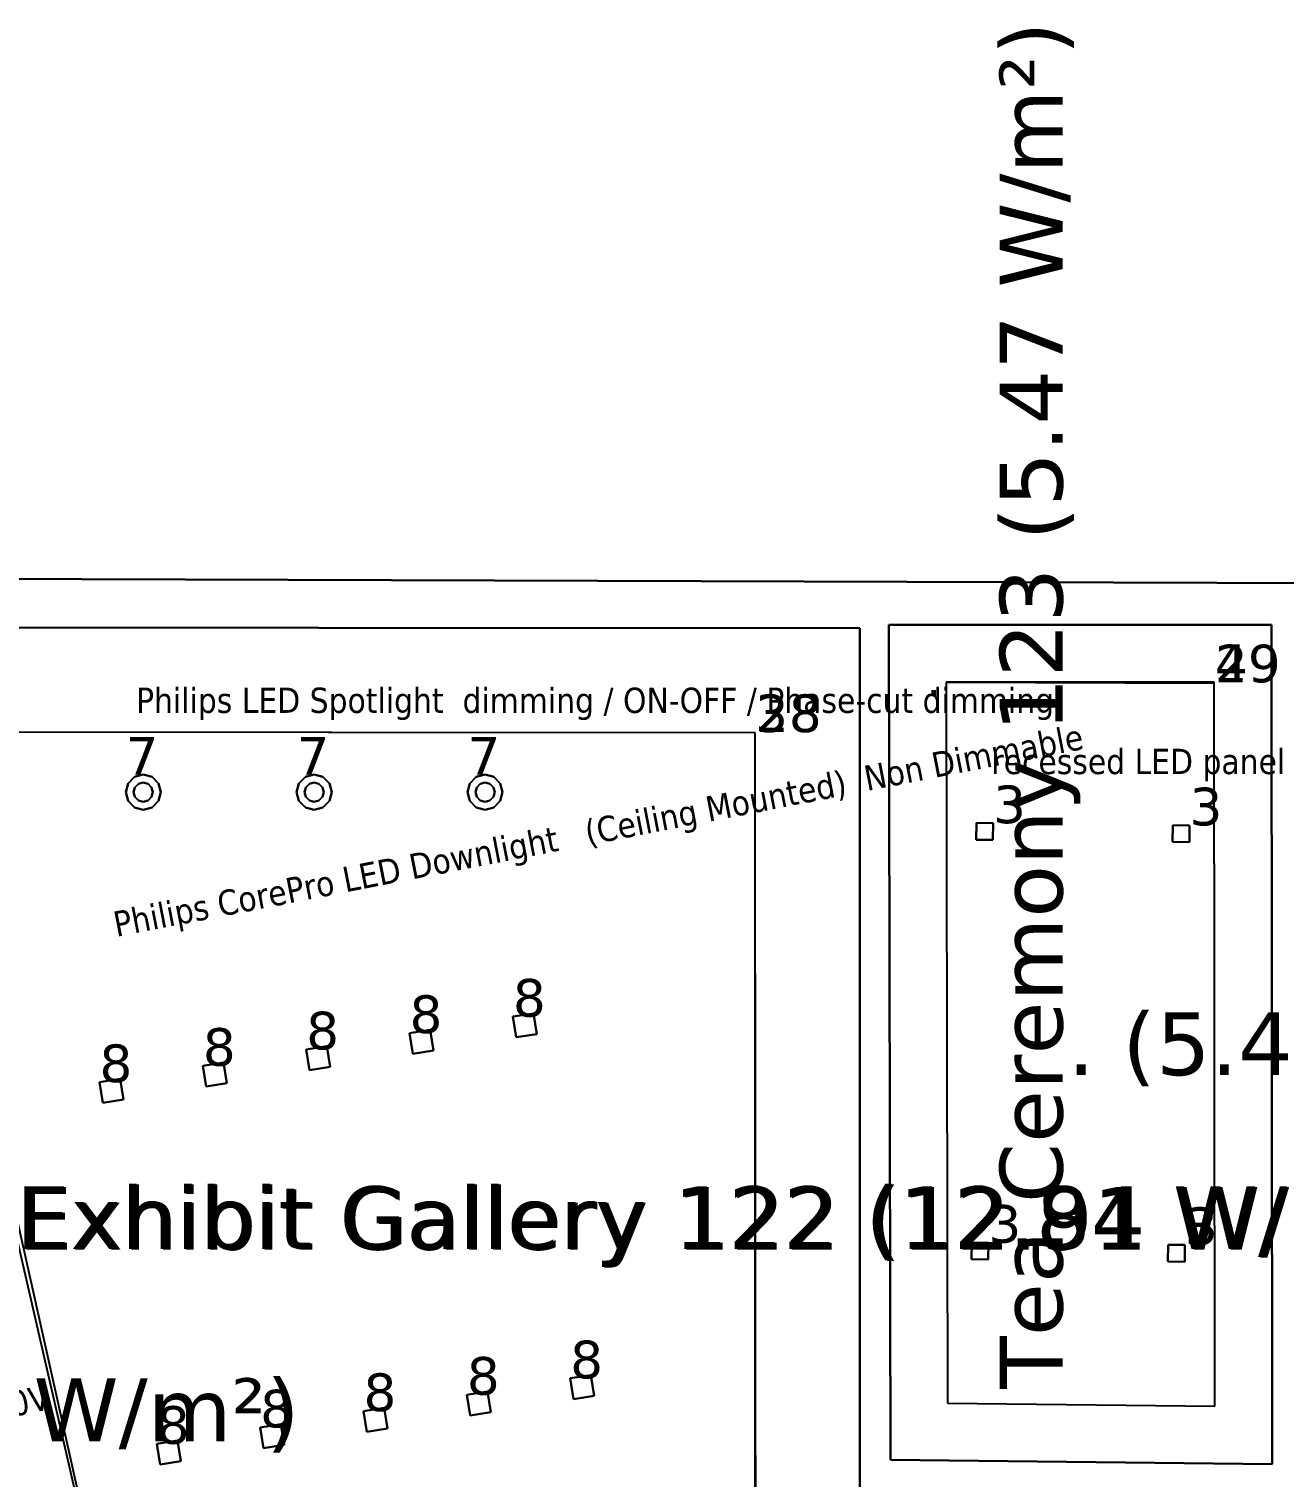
# Model space of a CAD drawing. Header units: inches. Extents: x 0 to 80, y -15 to 299.
# Drawn here: x 6.51 to 12.51, y -3.12 to 3.8 of the extents above; entities that cross this region are included whole.
import ezdxf

# ---------------------------------------------------------------- set-up
doc = ezdxf.new("R2010")
doc.units = ezdxf.units.IN
doc.header["$MEASUREMENT"] = 0
for name, color, linetype, true_color in [('DLX_BLD0_CALC', 3, 'Continuous', 0x00ff00), ('DLX_BLD0_CONT', 7, 'Continuous', 0x969696), ('DLX_BLD0_DESC', 7, 'Continuous', 0x969696), ('DLX_BLD0_LUM', 7, 'Continuous', 0xffd400), ('DLX_BLD0_LUMKEY_IDX', 7, 'Continuous', 0x969696), ('DLX_BLD0_RESKEY_IDX', 7, 'Continuous', 0x707070), ('DLX_BLD0_ROOF', 7, 'Continuous', 0x7f7f7f), ('DLX_BLD0_TXT', 7, 'Continuous', 0xaa00ff)]:
    doc.layers.add(name, color=color, linetype=linetype, true_color=true_color)
doc.styles.add('TableTextStyle', font='')
doc.styles.add('Tahoma AC-9A-79-64-AA-B0-6E-42-C4-5C-8C-13-97-E7-E2-2C', font='')
doc.styles.get('TableTextStyle').set_extended_font_data('VERDANA.TTF')
doc.styles.get('Tahoma AC-9A-79-64-AA-B0-6E-42-C4-5C-8C-13-97-E7-E2-2C').set_extended_font_data('Tahoma')

msp = doc.modelspace()

# ---------------------------------------------------------------- linework, layer by layer
at = {"layer": 'DLX_BLD0_CALC'}
for points in [[(12.1741, 0.6772, 0), (10.8931, 0.6772, 0)], [(10.8931, 0.6772, 0), (10.9001, -2.7691, 0)], [(12.1741, 0.6703, 0), (10.8931, 0.676, 0)], [(10.8931, 0.676, 0), (10.9001, -2.7691, 0)], [(12.1776, -2.7833, 0), (12.1741, 0.6772, 0)], [(12.1776, -2.7833, 0), (12.1741, 0.6703, 0)], [(5.895, 0.4383, 0), (7.1017, -4.8054, 0)], [(9.981, 0.4351, 0), (5.895, 0.4383, 0)], [(5.9317, 0.4383, 0), (7.1046, -4.8046, 0)], [(9.9806, 0.4351, 0), (5.9317, 0.4383, 0)], [(9.9806, -4.1665, 0), (9.9806, 0.4351, 0)], [(9.9844, -4.1665, 0), (9.981, 0.4351, 0)], [(10.9001, -2.7691, 0), (12.1776, -2.7833, 0)], [(10.9001, -2.7691, 0), (12.1776, -2.7833, 0)]]:
    msp.add_polyline3d(points, dxfattribs=at)
at = {"layer": 'DLX_BLD0_CONT'}
for points in [[(12.6792, 1.1501, 0), (5.283, 1.1744, 0)], [(10.4806, 0.9347, 0), (5.3074, 0.9387, 0)], [(10.4806, -4.5678, 0), (10.4806, 0.9347, 0)], [(10.6188, 0.9509, 0), (10.6269, -3.0397, 0)], [(12.4475, 0.9509, 0), (10.6188, 0.9509, 0)], [(12.4516, -3.0601, 0), (12.4475, 0.9509, 0)], [(10.6269, -3.0397, 0), (12.4516, -3.0601, 0)]]:
    msp.add_polyline3d(points, dxfattribs=at)
at = {"layer": 'DLX_BLD0_LUM'}
for points in [[(7.0149, 0.224, 0), (6.9842, 0.1932, 0)], [(6.9842, 0.1932, 0), (7.0149, 0.224, 0)], [(6.9842, 0.1932, 0), (7.0149, 0.224, 0)], [(7.0149, 0.224, 0), (6.9842, 0.1932, 0)], [(7.0569, 0.2352, 0), (7.0149, 0.224, 0)], [(7.0149, 0.224, 0), (7.0569, 0.2352, 0)], [(7.0149, 0.224, 0), (7.0569, 0.2352, 0)], [(7.0569, 0.2352, 0), (7.0149, 0.224, 0)], [(7.0149, 0.224, 0), (7.0149, 0.224, 0)], [(7.0149, 0.224, 0), (7.0149, 0.224, 0)], [(7.0989, 0.224, 0), (7.0569, 0.2352, 0)], [(7.0569, 0.2352, 0), (7.0569, 0.2352, 0)], [(7.0569, 0.2352, 0), (7.0989, 0.224, 0)], [(7.0569, 0.2352, 0), (7.0569, 0.2352, 0)], [(7.0569, 0.2352, 0), (7.0989, 0.224, 0)], [(7.0989, 0.224, 0), (7.0569, 0.2352, 0)], [(7.1296, 0.1932, 0), (7.0989, 0.224, 0)], [(7.0989, 0.224, 0), (7.0989, 0.224, 0)], [(7.0989, 0.224, 0), (7.1296, 0.1932, 0)], [(7.0989, 0.224, 0), (7.0989, 0.224, 0)], [(7.0989, 0.224, 0), (7.1296, 0.1932, 0)], [(7.1296, 0.1932, 0), (7.0989, 0.224, 0)], [(7.8316, 0.224, 0), (7.8008, 0.1932, 0)], [(7.8008, 0.1932, 0), (7.8316, 0.224, 0)], [(7.8008, 0.1932, 0), (7.8316, 0.224, 0)], [(7.8316, 0.224, 0), (7.8008, 0.1932, 0)], [(7.8736, 0.2352, 0), (7.8316, 0.224, 0)], [(7.8316, 0.224, 0), (7.8736, 0.2352, 0)], [(7.8316, 0.224, 0), (7.8736, 0.2352, 0)], [(7.8736, 0.2352, 0), (7.8316, 0.224, 0)], [(7.8316, 0.224, 0), (7.8316, 0.224, 0)], [(7.8316, 0.224, 0), (7.8316, 0.224, 0)], [(7.9156, 0.224, 0), (7.8736, 0.2352, 0)], [(7.8736, 0.2352, 0), (7.8736, 0.2352, 0)], [(7.8736, 0.2352, 0), (7.9156, 0.224, 0)], [(7.8736, 0.2352, 0), (7.8736, 0.2352, 0)], [(7.8736, 0.2352, 0), (7.9156, 0.224, 0)], [(7.9156, 0.224, 0), (7.8736, 0.2352, 0)], [(7.9463, 0.1932, 0), (7.9156, 0.224, 0)], [(7.9156, 0.224, 0), (7.9156, 0.224, 0)], [(7.9156, 0.224, 0), (7.9463, 0.1932, 0)], [(7.9156, 0.224, 0), (7.9156, 0.224, 0)], [(7.9156, 0.224, 0), (7.9463, 0.1932, 0)], [(7.9463, 0.1932, 0), (7.9156, 0.224, 0)], [(8.6482, 0.224, 0), (8.6175, 0.1932, 0)], [(8.6175, 0.1932, 0), (8.6482, 0.224, 0)], [(8.6175, 0.1932, 0), (8.6482, 0.224, 0)], [(8.6482, 0.224, 0), (8.6175, 0.1932, 0)], [(8.6902, 0.2352, 0), (8.6482, 0.224, 0)], [(8.6482, 0.224, 0), (8.6902, 0.2352, 0)], [(8.6482, 0.224, 0), (8.6902, 0.2352, 0)], [(8.6902, 0.2352, 0), (8.6482, 0.224, 0)], [(8.6482, 0.224, 0), (8.6482, 0.224, 0)], [(8.6482, 0.224, 0), (8.6482, 0.224, 0)], [(8.7322, 0.224, 0), (8.6902, 0.2352, 0)], [(8.6902, 0.2352, 0), (8.6902, 0.2352, 0)], [(8.6902, 0.2352, 0), (8.7322, 0.224, 0)], [(8.6902, 0.2352, 0), (8.6902, 0.2352, 0)], [(8.6902, 0.2352, 0), (8.7322, 0.224, 0)], [(8.7322, 0.224, 0), (8.6902, 0.2352, 0)], [(8.763, 0.1932, 0), (8.7322, 0.224, 0)], [(8.7322, 0.224, 0), (8.7322, 0.224, 0)], [(8.7322, 0.224, 0), (8.763, 0.1932, 0)], [(8.7322, 0.224, 0), (8.7322, 0.224, 0)], [(8.7322, 0.224, 0), (8.763, 0.1932, 0)], [(8.763, 0.1932, 0), (8.7322, 0.224, 0)], [(6.9842, 0.1932, 0), (6.9729, 0.1512, 0)], [(6.9729, 0.1512, 0), (6.9842, 0.1932, 0)], [(6.9729, 0.1512, 0), (6.9842, 0.1932, 0)], [(6.9842, 0.1932, 0), (6.9729, 0.1512, 0)], [(6.9729, 0.1512, 0), (6.9729, 0.1512, 0)], [(6.9729, 0.1512, 0), (6.9842, 0.1092, 0)], [(6.9842, 0.1092, 0), (6.9729, 0.1512, 0)], [(6.9729, 0.1512, 0), (6.9729, 0.1512, 0)], [(6.9842, 0.1092, 0), (6.9729, 0.1512, 0)], [(6.9729, 0.1512, 0), (6.9842, 0.1092, 0)], [(6.9842, 0.1932, 0), (6.9842, 0.1932, 0)], [(6.9842, 0.1932, 0), (6.9842, 0.1932, 0)], [(7.0171, 0.1742, 0), (7.0109, 0.1512, 0)], [(7.0109, 0.1512, 0), (7.0171, 0.1742, 0)], [(7.0109, 0.1512, 0), (7.0171, 0.1282, 0)], [(7.0171, 0.1282, 0), (7.0109, 0.1512, 0)], [(7.0339, 0.191, 0), (7.0171, 0.1742, 0)], [(7.0171, 0.1742, 0), (7.0339, 0.191, 0)], [(7.0569, 0.1972, 0), (7.0339, 0.191, 0)], [(7.0339, 0.191, 0), (7.0569, 0.1972, 0)], [(7.0799, 0.191, 0), (7.0569, 0.1972, 0)], [(7.0569, 0.1972, 0), (7.0799, 0.191, 0)], [(7.0967, 0.1742, 0), (7.0799, 0.191, 0)], [(7.0799, 0.191, 0), (7.0967, 0.1742, 0)], [(7.1029, 0.1512, 0), (7.0967, 0.1742, 0)], [(7.0967, 0.1742, 0), (7.1029, 0.1512, 0)], [(7.0967, 0.1282, 0), (7.1029, 0.1512, 0)], [(7.1029, 0.1512, 0), (7.0967, 0.1282, 0)], [(7.1409, 0.1512, 0), (7.1296, 0.1932, 0)], [(7.1296, 0.1932, 0), (7.1296, 0.1932, 0)], [(7.1296, 0.1932, 0), (7.1409, 0.1512, 0)], [(7.1296, 0.1932, 0), (7.1296, 0.1932, 0)], [(7.1296, 0.1932, 0), (7.1409, 0.1512, 0)], [(7.1409, 0.1512, 0), (7.1296, 0.1932, 0)], [(7.1296, 0.1092, 0), (7.1409, 0.1512, 0)], [(7.1409, 0.1512, 0), (7.1296, 0.1092, 0)], [(7.1409, 0.1512, 0), (7.1296, 0.1092, 0)], [(7.1296, 0.1092, 0), (7.1409, 0.1512, 0)], [(7.1409, 0.1512, 0), (7.1409, 0.1512, 0)], [(7.1409, 0.1512, 0), (7.1409, 0.1512, 0)], [(7.8008, 0.1932, 0), (7.7896, 0.1512, 0)], [(7.7896, 0.1512, 0), (7.8008, 0.1932, 0)], [(7.7896, 0.1512, 0), (7.8008, 0.1932, 0)], [(7.8008, 0.1932, 0), (7.7896, 0.1512, 0)], [(7.7896, 0.1512, 0), (7.7896, 0.1512, 0)], [(7.7896, 0.1512, 0), (7.8008, 0.1092, 0)], [(7.8008, 0.1092, 0), (7.7896, 0.1512, 0)], [(7.7896, 0.1512, 0), (7.7896, 0.1512, 0)], [(7.8008, 0.1092, 0), (7.7896, 0.1512, 0)], [(7.7896, 0.1512, 0), (7.8008, 0.1092, 0)], [(7.8008, 0.1932, 0), (7.8008, 0.1932, 0)], [(7.8008, 0.1932, 0), (7.8008, 0.1932, 0)], [(7.8337, 0.1742, 0), (7.8276, 0.1512, 0)], [(7.8276, 0.1512, 0), (7.8337, 0.1742, 0)], [(7.8276, 0.1512, 0), (7.8337, 0.1282, 0)], [(7.8337, 0.1282, 0), (7.8276, 0.1512, 0)], [(7.8506, 0.191, 0), (7.8337, 0.1742, 0)], [(7.8337, 0.1742, 0), (7.8506, 0.191, 0)], [(7.8736, 0.1972, 0), (7.8506, 0.191, 0)], [(7.8506, 0.191, 0), (7.8736, 0.1972, 0)], [(7.8966, 0.191, 0), (7.8736, 0.1972, 0)], [(7.8736, 0.1972, 0), (7.8966, 0.191, 0)], [(7.9134, 0.1742, 0), (7.8966, 0.191, 0)], [(7.8966, 0.191, 0), (7.9134, 0.1742, 0)], [(7.9196, 0.1512, 0), (7.9134, 0.1742, 0)], [(7.9134, 0.1742, 0), (7.9196, 0.1512, 0)], [(7.9134, 0.1282, 0), (7.9196, 0.1512, 0)], [(7.9196, 0.1512, 0), (7.9134, 0.1282, 0)], [(7.9576, 0.1512, 0), (7.9463, 0.1932, 0)], [(7.9463, 0.1932, 0), (7.9463, 0.1932, 0)], [(7.9463, 0.1932, 0), (7.9576, 0.1512, 0)], [(7.9463, 0.1932, 0), (7.9463, 0.1932, 0)], [(7.9463, 0.1932, 0), (7.9576, 0.1512, 0)], [(7.9576, 0.1512, 0), (7.9463, 0.1932, 0)], [(7.9463, 0.1092, 0), (7.9576, 0.1512, 0)], [(7.9576, 0.1512, 0), (7.9463, 0.1092, 0)], [(7.9576, 0.1512, 0), (7.9463, 0.1092, 0)], [(7.9463, 0.1092, 0), (7.9576, 0.1512, 0)], [(7.9576, 0.1512, 0), (7.9576, 0.1512, 0)], [(7.9576, 0.1512, 0), (7.9576, 0.1512, 0)], [(8.6175, 0.1932, 0), (8.6062, 0.1512, 0)], [(8.6062, 0.1512, 0), (8.6175, 0.1932, 0)], [(8.6062, 0.1512, 0), (8.6175, 0.1932, 0)], [(8.6175, 0.1932, 0), (8.6062, 0.1512, 0)], [(8.6062, 0.1512, 0), (8.6062, 0.1512, 0)], [(8.6062, 0.1512, 0), (8.6175, 0.1092, 0)], [(8.6175, 0.1092, 0), (8.6062, 0.1512, 0)], [(8.6062, 0.1512, 0), (8.6062, 0.1512, 0)], [(8.6175, 0.1092, 0), (8.6062, 0.1512, 0)], [(8.6062, 0.1512, 0), (8.6175, 0.1092, 0)], [(8.6175, 0.1932, 0), (8.6175, 0.1932, 0)], [(8.6175, 0.1932, 0), (8.6175, 0.1932, 0)], [(8.6504, 0.1742, 0), (8.6442, 0.1512, 0)], [(8.6442, 0.1512, 0), (8.6504, 0.1742, 0)], [(8.6442, 0.1512, 0), (8.6504, 0.1282, 0)], [(8.6504, 0.1282, 0), (8.6442, 0.1512, 0)], [(8.6672, 0.191, 0), (8.6504, 0.1742, 0)], [(8.6504, 0.1742, 0), (8.6672, 0.191, 0)], [(8.6902, 0.1972, 0), (8.6672, 0.191, 0)], [(8.6672, 0.191, 0), (8.6902, 0.1972, 0)], [(8.7132, 0.191, 0), (8.6902, 0.1972, 0)], [(8.6902, 0.1972, 0), (8.7132, 0.191, 0)], [(8.7301, 0.1742, 0), (8.7132, 0.191, 0)], [(8.7132, 0.191, 0), (8.7301, 0.1742, 0)], [(8.7362, 0.1512, 0), (8.7301, 0.1742, 0)], [(8.7301, 0.1742, 0), (8.7362, 0.1512, 0)], [(8.7301, 0.1282, 0), (8.7362, 0.1512, 0)], [(8.7362, 0.1512, 0), (8.7301, 0.1282, 0)], [(8.7742, 0.1512, 0), (8.763, 0.1932, 0)], [(8.763, 0.1932, 0), (8.763, 0.1932, 0)], [(8.763, 0.1932, 0), (8.7742, 0.1512, 0)], [(8.763, 0.1932, 0), (8.763, 0.1932, 0)], [(8.763, 0.1932, 0), (8.7742, 0.1512, 0)], [(8.7742, 0.1512, 0), (8.763, 0.1932, 0)], [(8.763, 0.1092, 0), (8.7742, 0.1512, 0)], [(8.7742, 0.1512, 0), (8.763, 0.1092, 0)], [(8.7742, 0.1512, 0), (8.763, 0.1092, 0)], [(8.763, 0.1092, 0), (8.7742, 0.1512, 0)], [(8.7742, 0.1512, 0), (8.7742, 0.1512, 0)], [(8.7742, 0.1512, 0), (8.7742, 0.1512, 0)], [(6.9842, 0.1092, 0), (6.9842, 0.1092, 0)], [(6.9842, 0.1092, 0), (7.0149, 0.0785, 0)], [(7.0149, 0.0785, 0), (6.9842, 0.1092, 0)], [(6.9842, 0.1092, 0), (6.9842, 0.1092, 0)], [(7.0149, 0.0785, 0), (6.9842, 0.1092, 0)], [(6.9842, 0.1092, 0), (7.0149, 0.0785, 0)], [(7.0149, 0.0785, 0), (7.0569, 0.0672, 0)], [(7.0569, 0.0672, 0), (7.0149, 0.0785, 0)], [(7.0149, 0.0785, 0), (7.0149, 0.0785, 0)], [(7.0149, 0.0785, 0), (7.0149, 0.0785, 0)], [(7.0569, 0.0672, 0), (7.0149, 0.0785, 0)], [(7.0149, 0.0785, 0), (7.0569, 0.0672, 0)], [(7.0171, 0.1282, 0), (7.0339, 0.1114, 0)], [(7.0339, 0.1114, 0), (7.0171, 0.1282, 0)], [(7.0339, 0.1114, 0), (7.0569, 0.1052, 0)], [(7.0569, 0.1052, 0), (7.0339, 0.1114, 0)], [(7.0569, 0.1052, 0), (7.0799, 0.1114, 0)], [(7.0799, 0.1114, 0), (7.0569, 0.1052, 0)], [(7.0569, 0.0672, 0), (7.0989, 0.0785, 0)], [(7.0989, 0.0785, 0), (7.0569, 0.0672, 0)], [(7.0989, 0.0785, 0), (7.0569, 0.0672, 0)], [(7.0569, 0.0672, 0), (7.0989, 0.0785, 0)], [(7.0799, 0.1114, 0), (7.0967, 0.1282, 0)], [(7.0967, 0.1282, 0), (7.0799, 0.1114, 0)], [(7.0989, 0.0785, 0), (7.1296, 0.1092, 0)], [(7.1296, 0.1092, 0), (7.0989, 0.0785, 0)], [(7.1296, 0.1092, 0), (7.0989, 0.0785, 0)], [(7.0989, 0.0785, 0), (7.1296, 0.1092, 0)], [(7.0989, 0.0785, 0), (7.0989, 0.0785, 0)], [(7.0989, 0.0785, 0), (7.0989, 0.0785, 0)], [(7.1296, 0.1092, 0), (7.1296, 0.1092, 0)], [(7.1296, 0.1092, 0), (7.1296, 0.1092, 0)], [(7.8008, 0.1092, 0), (7.8008, 0.1092, 0)], [(7.8008, 0.1092, 0), (7.8316, 0.0785, 0)], [(7.8316, 0.0785, 0), (7.8008, 0.1092, 0)], [(7.8008, 0.1092, 0), (7.8008, 0.1092, 0)], [(7.8316, 0.0785, 0), (7.8008, 0.1092, 0)], [(7.8008, 0.1092, 0), (7.8316, 0.0785, 0)], [(7.8316, 0.0785, 0), (7.8736, 0.0672, 0)], [(7.8736, 0.0672, 0), (7.8316, 0.0785, 0)], [(7.8316, 0.0785, 0), (7.8316, 0.0785, 0)], [(7.8316, 0.0785, 0), (7.8316, 0.0785, 0)], [(7.8736, 0.0672, 0), (7.8316, 0.0785, 0)], [(7.8316, 0.0785, 0), (7.8736, 0.0672, 0)], [(7.8337, 0.1282, 0), (7.8506, 0.1114, 0)], [(7.8506, 0.1114, 0), (7.8337, 0.1282, 0)], [(7.8506, 0.1114, 0), (7.8736, 0.1052, 0)], [(7.8736, 0.1052, 0), (7.8506, 0.1114, 0)], [(7.8736, 0.1052, 0), (7.8966, 0.1114, 0)], [(7.8966, 0.1114, 0), (7.8736, 0.1052, 0)], [(7.8736, 0.0672, 0), (7.9156, 0.0785, 0)], [(7.9156, 0.0785, 0), (7.8736, 0.0672, 0)], [(7.9156, 0.0785, 0), (7.8736, 0.0672, 0)], [(7.8736, 0.0672, 0), (7.9156, 0.0785, 0)], [(7.8966, 0.1114, 0), (7.9134, 0.1282, 0)], [(7.9134, 0.1282, 0), (7.8966, 0.1114, 0)], [(7.9156, 0.0785, 0), (7.9463, 0.1092, 0)], [(7.9463, 0.1092, 0), (7.9156, 0.0785, 0)], [(7.9463, 0.1092, 0), (7.9156, 0.0785, 0)], [(7.9156, 0.0785, 0), (7.9463, 0.1092, 0)], [(7.9156, 0.0785, 0), (7.9156, 0.0785, 0)], [(7.9156, 0.0785, 0), (7.9156, 0.0785, 0)], [(7.9463, 0.1092, 0), (7.9463, 0.1092, 0)], [(7.9463, 0.1092, 0), (7.9463, 0.1092, 0)], [(8.6175, 0.1092, 0), (8.6175, 0.1092, 0)], [(8.6175, 0.1092, 0), (8.6482, 0.0785, 0)], [(8.6482, 0.0785, 0), (8.6175, 0.1092, 0)], [(8.6175, 0.1092, 0), (8.6175, 0.1092, 0)], [(8.6482, 0.0785, 0), (8.6175, 0.1092, 0)], [(8.6175, 0.1092, 0), (8.6482, 0.0785, 0)], [(8.6482, 0.0785, 0), (8.6902, 0.0672, 0)], [(8.6902, 0.0672, 0), (8.6482, 0.0785, 0)], [(8.6482, 0.0785, 0), (8.6482, 0.0785, 0)], [(8.6482, 0.0785, 0), (8.6482, 0.0785, 0)], [(8.6902, 0.0672, 0), (8.6482, 0.0785, 0)], [(8.6482, 0.0785, 0), (8.6902, 0.0672, 0)], [(8.6504, 0.1282, 0), (8.6672, 0.1114, 0)], [(8.6672, 0.1114, 0), (8.6504, 0.1282, 0)], [(8.6672, 0.1114, 0), (8.6902, 0.1052, 0)], [(8.6902, 0.1052, 0), (8.6672, 0.1114, 0)], [(8.6902, 0.1052, 0), (8.7132, 0.1114, 0)], [(8.7132, 0.1114, 0), (8.6902, 0.1052, 0)], [(8.6902, 0.0672, 0), (8.7322, 0.0785, 0)], [(8.7322, 0.0785, 0), (8.6902, 0.0672, 0)], [(8.7322, 0.0785, 0), (8.6902, 0.0672, 0)], [(8.6902, 0.0672, 0), (8.7322, 0.0785, 0)], [(8.7132, 0.1114, 0), (8.7301, 0.1282, 0)], [(8.7301, 0.1282, 0), (8.7132, 0.1114, 0)], [(8.7322, 0.0785, 0), (8.763, 0.1092, 0)], [(8.763, 0.1092, 0), (8.7322, 0.0785, 0)], [(8.763, 0.1092, 0), (8.7322, 0.0785, 0)], [(8.7322, 0.0785, 0), (8.763, 0.1092, 0)], [(8.7322, 0.0785, 0), (8.7322, 0.0785, 0)], [(8.7322, 0.0785, 0), (8.7322, 0.0785, 0)], [(8.763, 0.1092, 0), (8.763, 0.1092, 0)], [(8.763, 0.1092, 0), (8.763, 0.1092, 0)], [(7.0569, 0.0672, 0), (7.0569, 0.0672, 0)], [(7.0569, 0.0672, 0), (7.0569, 0.0672, 0)], [(7.8736, 0.0672, 0), (7.8736, 0.0672, 0)], [(7.8736, 0.0672, 0), (7.8736, 0.0672, 0)], [(8.6902, 0.0672, 0), (8.6902, 0.0672, 0)], [(8.6902, 0.0672, 0), (8.6902, 0.0672, 0)], [(11.0367, -0.0761, 0), (11.0376, 0.0039, 0)], [(11.0376, 0.0039, 0), (11.0367, -0.0761, 0)], [(11.0376, 0.0039, 0), (11.0367, -0.0761, 0)], [(11.0367, -0.0761, 0), (11.0376, 0.0039, 0)], [(11.0376, 0.0039, 0), (11.0376, 0.0039, 0)], [(11.0376, 0.0039, 0), (11.1176, 0.003, 0)], [(11.1176, 0.003, 0), (11.0376, 0.0039, 0)], [(11.0376, 0.0039, 0), (11.0376, 0.0039, 0)], [(11.1176, 0.003, 0), (11.0376, 0.0039, 0)], [(11.0376, 0.0039, 0), (11.1176, 0.003, 0)], [(11.1176, 0.003, 0), (11.1167, -0.077, 0)], [(11.1167, -0.077, 0), (11.1176, 0.003, 0)], [(11.1167, -0.077, 0), (11.1176, 0.003, 0)], [(11.1176, 0.003, 0), (11.1167, -0.077, 0)], [(11.1176, 0.003, 0), (11.1176, 0.003, 0)], [(11.1176, 0.003, 0), (11.1176, 0.003, 0)], [(11.9753, -0.0865, 0), (11.9762, -0.0066, 0)], [(11.9762, -0.0066, 0), (11.9753, -0.0865, 0)], [(11.9762, -0.0066, 0), (11.9753, -0.0865, 0)], [(11.9753, -0.0865, 0), (11.9762, -0.0066, 0)], [(11.9762, -0.0066, 0), (11.9762, -0.0066, 0)], [(11.9762, -0.0066, 0), (12.0562, -0.0074, 0)], [(12.0562, -0.0074, 0), (11.9762, -0.0066, 0)], [(11.9762, -0.0066, 0), (11.9762, -0.0066, 0)], [(12.0562, -0.0074, 0), (11.9762, -0.0066, 0)], [(11.9762, -0.0066, 0), (12.0562, -0.0074, 0)], [(12.0562, -0.0074, 0), (12.0553, -0.0874, 0)], [(12.0553, -0.0874, 0), (12.0562, -0.0074, 0)], [(12.0553, -0.0874, 0), (12.0562, -0.0074, 0)], [(12.0562, -0.0074, 0), (12.0553, -0.0874, 0)], [(12.0562, -0.0074, 0), (12.0562, -0.0074, 0)], [(12.0562, -0.0074, 0), (12.0562, -0.0074, 0)], [(11.1167, -0.077, 0), (11.0367, -0.0761, 0)], [(11.0367, -0.0761, 0), (11.0367, -0.0761, 0)], [(11.0367, -0.0761, 0), (11.1167, -0.077, 0)], [(11.0367, -0.0761, 0), (11.0367, -0.0761, 0)], [(11.0367, -0.0761, 0), (11.1167, -0.077, 0)], [(11.1167, -0.077, 0), (11.0367, -0.0761, 0)], [(11.1167, -0.077, 0), (11.1167, -0.077, 0)], [(11.1167, -0.077, 0), (11.1167, -0.077, 0)], [(12.0553, -0.0874, 0), (11.9753, -0.0865, 0)], [(11.9753, -0.0865, 0), (11.9753, -0.0865, 0)], [(11.9753, -0.0865, 0), (12.0553, -0.0874, 0)], [(11.9753, -0.0865, 0), (11.9753, -0.0865, 0)], [(11.9753, -0.0865, 0), (12.0553, -0.0874, 0)], [(12.0553, -0.0874, 0), (11.9753, -0.0865, 0)], [(12.0553, -0.0874, 0), (12.0553, -0.0874, 0)], [(12.0553, -0.0874, 0), (12.0553, -0.0874, 0)], [(8.8232, -0.9216, 0), (8.9219, -0.906, 0)], [(8.9219, -0.906, 0), (8.8232, -0.9216, 0)], [(8.9219, -0.906, 0), (8.8232, -0.9216, 0)], [(8.8232, -0.9216, 0), (8.9219, -0.906, 0)], [(8.8388, -1.0204, 0), (8.8232, -0.9216, 0)], [(8.8232, -0.9216, 0), (8.8232, -0.9216, 0)], [(8.8232, -0.9216, 0), (8.8388, -1.0204, 0)], [(8.8232, -0.9216, 0), (8.8232, -0.9216, 0)], [(8.8232, -0.9216, 0), (8.8388, -1.0204, 0)], [(8.8388, -1.0204, 0), (8.8232, -0.9216, 0)], [(8.9219, -0.906, 0), (8.9219, -0.906, 0)], [(8.9219, -0.906, 0), (8.9376, -1.0048, 0)], [(8.9376, -1.0048, 0), (8.9219, -0.906, 0)], [(8.9219, -0.906, 0), (8.9219, -0.906, 0)], [(8.9376, -1.0048, 0), (8.9219, -0.906, 0)], [(8.9219, -0.906, 0), (8.9376, -1.0048, 0)], [(8.3293, -0.9998, 0), (8.4281, -0.9842, 0)], [(8.4281, -0.9842, 0), (8.3293, -0.9998, 0)], [(8.4281, -0.9842, 0), (8.3293, -0.9998, 0)], [(8.3293, -0.9998, 0), (8.4281, -0.9842, 0)], [(8.345, -1.0986, 0), (8.3293, -0.9998, 0)], [(8.3293, -0.9998, 0), (8.3293, -0.9998, 0)], [(8.3293, -0.9998, 0), (8.345, -1.0986, 0)], [(8.3293, -0.9998, 0), (8.3293, -0.9998, 0)], [(8.3293, -0.9998, 0), (8.345, -1.0986, 0)], [(8.345, -1.0986, 0), (8.3293, -0.9998, 0)], [(8.4281, -0.9842, 0), (8.4281, -0.9842, 0)], [(8.4281, -0.9842, 0), (8.4437, -1.083, 0)], [(8.4437, -1.083, 0), (8.4281, -0.9842, 0)], [(8.4281, -0.9842, 0), (8.4281, -0.9842, 0)], [(8.4437, -1.083, 0), (8.4281, -0.9842, 0)], [(8.4281, -0.9842, 0), (8.4437, -1.083, 0)], [(8.9376, -1.0048, 0), (8.8388, -1.0204, 0)], [(8.8388, -1.0204, 0), (8.9376, -1.0048, 0)], [(8.8388, -1.0204, 0), (8.9376, -1.0048, 0)], [(8.9376, -1.0048, 0), (8.8388, -1.0204, 0)], [(8.8388, -1.0204, 0), (8.8388, -1.0204, 0)], [(8.8388, -1.0204, 0), (8.8388, -1.0204, 0)], [(8.9376, -1.0048, 0), (8.9376, -1.0048, 0)], [(8.9376, -1.0048, 0), (8.9376, -1.0048, 0)], [(7.8355, -1.0781, 0), (7.9342, -1.0624, 0)], [(7.9342, -1.0624, 0), (7.8355, -1.0781, 0)], [(7.9342, -1.0624, 0), (7.8355, -1.0781, 0)], [(7.8355, -1.0781, 0), (7.9342, -1.0624, 0)], [(7.8511, -1.1768, 0), (7.8355, -1.0781, 0)], [(7.8355, -1.0781, 0), (7.8355, -1.0781, 0)], [(7.8355, -1.0781, 0), (7.8511, -1.1768, 0)], [(7.8355, -1.0781, 0), (7.8355, -1.0781, 0)], [(7.8355, -1.0781, 0), (7.8511, -1.1768, 0)], [(7.8511, -1.1768, 0), (7.8355, -1.0781, 0)], [(7.9342, -1.0624, 0), (7.9342, -1.0624, 0)], [(7.9342, -1.0624, 0), (7.9499, -1.1612, 0)], [(7.9499, -1.1612, 0), (7.9342, -1.0624, 0)], [(7.9342, -1.0624, 0), (7.9342, -1.0624, 0)], [(7.9499, -1.1612, 0), (7.9342, -1.0624, 0)], [(7.9342, -1.0624, 0), (7.9499, -1.1612, 0)], [(8.4437, -1.083, 0), (8.345, -1.0986, 0)], [(8.345, -1.0986, 0), (8.4437, -1.083, 0)], [(8.345, -1.0986, 0), (8.4437, -1.083, 0)], [(8.4437, -1.083, 0), (8.345, -1.0986, 0)], [(8.345, -1.0986, 0), (8.345, -1.0986, 0)], [(8.345, -1.0986, 0), (8.345, -1.0986, 0)], [(8.4437, -1.083, 0), (8.4437, -1.083, 0)], [(8.4437, -1.083, 0), (8.4437, -1.083, 0)], [(7.3416, -1.1563, 0), (7.4404, -1.1406, 0)], [(7.4404, -1.1406, 0), (7.3416, -1.1563, 0)], [(7.4404, -1.1406, 0), (7.3416, -1.1563, 0)], [(7.3416, -1.1563, 0), (7.4404, -1.1406, 0)], [(7.3573, -1.2551, 0), (7.3416, -1.1563, 0)], [(7.3416, -1.1563, 0), (7.3416, -1.1563, 0)], [(7.3416, -1.1563, 0), (7.3573, -1.2551, 0)], [(7.3416, -1.1563, 0), (7.3416, -1.1563, 0)], [(7.3416, -1.1563, 0), (7.3573, -1.2551, 0)], [(7.3573, -1.2551, 0), (7.3416, -1.1563, 0)], [(7.4404, -1.1406, 0), (7.4404, -1.1406, 0)], [(7.4404, -1.1406, 0), (7.456, -1.2394, 0)], [(7.456, -1.2394, 0), (7.4404, -1.1406, 0)], [(7.4404, -1.1406, 0), (7.4404, -1.1406, 0)], [(7.456, -1.2394, 0), (7.4404, -1.1406, 0)], [(7.4404, -1.1406, 0), (7.456, -1.2394, 0)], [(7.9499, -1.1612, 0), (7.8511, -1.1768, 0)], [(7.8511, -1.1768, 0), (7.9499, -1.1612, 0)], [(7.8511, -1.1768, 0), (7.9499, -1.1612, 0)], [(7.9499, -1.1612, 0), (7.8511, -1.1768, 0)], [(7.9499, -1.1612, 0), (7.9499, -1.1612, 0)], [(7.9499, -1.1612, 0), (7.9499, -1.1612, 0)], [(6.8478, -1.2345, 0), (6.9466, -1.2189, 0)], [(6.9466, -1.2189, 0), (6.8478, -1.2345, 0)], [(6.9466, -1.2189, 0), (6.8478, -1.2345, 0)], [(6.8478, -1.2345, 0), (6.9466, -1.2189, 0)], [(6.8634, -1.3333, 0), (6.8478, -1.2345, 0)], [(6.8478, -1.2345, 0), (6.8478, -1.2345, 0)], [(6.8478, -1.2345, 0), (6.8634, -1.3333, 0)], [(6.8478, -1.2345, 0), (6.8478, -1.2345, 0)], [(6.8478, -1.2345, 0), (6.8634, -1.3333, 0)], [(6.8634, -1.3333, 0), (6.8478, -1.2345, 0)], [(6.9466, -1.2189, 0), (6.9466, -1.2189, 0)], [(6.9466, -1.2189, 0), (6.9622, -1.3176, 0)], [(6.9622, -1.3176, 0), (6.9466, -1.2189, 0)], [(6.9466, -1.2189, 0), (6.9466, -1.2189, 0)], [(6.9622, -1.3176, 0), (6.9466, -1.2189, 0)], [(6.9466, -1.2189, 0), (6.9622, -1.3176, 0)], [(7.456, -1.2394, 0), (7.3573, -1.2551, 0)], [(7.3573, -1.2551, 0), (7.456, -1.2394, 0)], [(7.3573, -1.2551, 0), (7.456, -1.2394, 0)], [(7.456, -1.2394, 0), (7.3573, -1.2551, 0)], [(7.456, -1.2394, 0), (7.456, -1.2394, 0)], [(7.456, -1.2394, 0), (7.456, -1.2394, 0)], [(7.8511, -1.1768, 0), (7.8511, -1.1768, 0)], [(7.8511, -1.1768, 0), (7.8511, -1.1768, 0)], [(7.3573, -1.2551, 0), (7.3573, -1.2551, 0)], [(7.3573, -1.2551, 0), (7.3573, -1.2551, 0)], [(6.9622, -1.3176, 0), (6.8634, -1.3333, 0)], [(6.8634, -1.3333, 0), (6.9622, -1.3176, 0)], [(6.8634, -1.3333, 0), (6.9622, -1.3176, 0)], [(6.9622, -1.3176, 0), (6.8634, -1.3333, 0)], [(6.8634, -1.3333, 0), (6.8634, -1.3333, 0)], [(6.8634, -1.3333, 0), (6.8634, -1.3333, 0)], [(6.9622, -1.3176, 0), (6.9622, -1.3176, 0)], [(6.9622, -1.3176, 0), (6.9622, -1.3176, 0)], [(11.0144, -2.0813, 0), (11.0153, -2.0013, 0)], [(11.0153, -2.0013, 0), (11.0144, -2.0813, 0)], [(11.0153, -2.0013, 0), (11.0144, -2.0813, 0)], [(11.0144, -2.0813, 0), (11.0153, -2.0013, 0)], [(11.0153, -2.0013, 0), (11.0153, -2.0013, 0)], [(11.0153, -2.0013, 0), (11.0953, -2.0022, 0)], [(11.0953, -2.0022, 0), (11.0153, -2.0013, 0)], [(11.0153, -2.0013, 0), (11.0153, -2.0013, 0)], [(11.0953, -2.0022, 0), (11.0153, -2.0013, 0)], [(11.0153, -2.0013, 0), (11.0953, -2.0022, 0)], [(11.0953, -2.0022, 0), (11.0944, -2.0822, 0)], [(11.0944, -2.0822, 0), (11.0953, -2.0022, 0)], [(11.0944, -2.0822, 0), (11.0953, -2.0022, 0)], [(11.0953, -2.0022, 0), (11.0944, -2.0822, 0)], [(11.0953, -2.0022, 0), (11.0953, -2.0022, 0)], [(11.0953, -2.0022, 0), (11.0953, -2.0022, 0)], [(11.953, -2.0918, 0), (11.9539, -2.0118, 0)], [(11.9539, -2.0118, 0), (11.953, -2.0918, 0)], [(11.9539, -2.0118, 0), (11.953, -2.0918, 0)], [(11.953, -2.0918, 0), (11.9539, -2.0118, 0)], [(11.9539, -2.0118, 0), (11.9539, -2.0118, 0)], [(11.9539, -2.0118, 0), (12.0339, -2.0127, 0)], [(12.0339, -2.0127, 0), (11.9539, -2.0118, 0)], [(11.9539, -2.0118, 0), (11.9539, -2.0118, 0)], [(12.0339, -2.0127, 0), (11.9539, -2.0118, 0)], [(11.9539, -2.0118, 0), (12.0339, -2.0127, 0)], [(12.0339, -2.0127, 0), (12.033, -2.0927, 0)], [(12.033, -2.0927, 0), (12.0339, -2.0127, 0)], [(12.033, -2.0927, 0), (12.0339, -2.0127, 0)], [(12.0339, -2.0127, 0), (12.033, -2.0927, 0)], [(12.0339, -2.0127, 0), (12.0339, -2.0127, 0)], [(12.0339, -2.0127, 0), (12.0339, -2.0127, 0)], [(11.0944, -2.0822, 0), (11.0144, -2.0813, 0)], [(11.0144, -2.0813, 0), (11.0144, -2.0813, 0)], [(11.0144, -2.0813, 0), (11.0944, -2.0822, 0)], [(11.0144, -2.0813, 0), (11.0144, -2.0813, 0)], [(11.0144, -2.0813, 0), (11.0944, -2.0822, 0)], [(11.0944, -2.0822, 0), (11.0144, -2.0813, 0)], [(11.0944, -2.0822, 0), (11.0944, -2.0822, 0)], [(11.0944, -2.0822, 0), (11.0944, -2.0822, 0)], [(12.033, -2.0927, 0), (11.953, -2.0918, 0)], [(11.953, -2.0918, 0), (11.953, -2.0918, 0)], [(11.953, -2.0918, 0), (12.033, -2.0927, 0)], [(11.953, -2.0918, 0), (11.953, -2.0918, 0)], [(11.953, -2.0918, 0), (12.033, -2.0927, 0)], [(12.033, -2.0927, 0), (11.953, -2.0918, 0)], [(12.033, -2.0927, 0), (12.033, -2.0927, 0)], [(12.033, -2.0927, 0), (12.033, -2.0927, 0)], [(9.0969, -2.6501, 0), (9.1957, -2.6344, 0)], [(9.1957, -2.6344, 0), (9.0969, -2.6501, 0)], [(9.1957, -2.6344, 0), (9.0969, -2.6501, 0)], [(9.0969, -2.6501, 0), (9.1957, -2.6344, 0)], [(9.1126, -2.7489, 0), (9.0969, -2.6501, 0)], [(9.0969, -2.6501, 0), (9.0969, -2.6501, 0)], [(9.0969, -2.6501, 0), (9.1126, -2.7489, 0)], [(9.0969, -2.6501, 0), (9.0969, -2.6501, 0)], [(9.0969, -2.6501, 0), (9.1126, -2.7489, 0)], [(9.1126, -2.7489, 0), (9.0969, -2.6501, 0)], [(9.1957, -2.6344, 0), (9.1957, -2.6344, 0)], [(9.1957, -2.6344, 0), (9.2113, -2.7332, 0)], [(9.2113, -2.7332, 0), (9.1957, -2.6344, 0)], [(9.1957, -2.6344, 0), (9.1957, -2.6344, 0)], [(9.2113, -2.7332, 0), (9.1957, -2.6344, 0)], [(9.1957, -2.6344, 0), (9.2113, -2.7332, 0)], [(8.6031, -2.7283, 0), (8.7018, -2.7127, 0)], [(8.7018, -2.7127, 0), (8.6031, -2.7283, 0)], [(8.7018, -2.7127, 0), (8.6031, -2.7283, 0)], [(8.6031, -2.7283, 0), (8.7018, -2.7127, 0)], [(8.6187, -2.8271, 0), (8.6031, -2.7283, 0)], [(8.6031, -2.7283, 0), (8.6031, -2.7283, 0)], [(8.6031, -2.7283, 0), (8.6187, -2.8271, 0)], [(8.6031, -2.7283, 0), (8.6031, -2.7283, 0)], [(8.6031, -2.7283, 0), (8.6187, -2.8271, 0)], [(8.6187, -2.8271, 0), (8.6031, -2.7283, 0)], [(8.7018, -2.7127, 0), (8.7018, -2.7127, 0)], [(8.7018, -2.7127, 0), (8.7175, -2.8114, 0)], [(8.7175, -2.8114, 0), (8.7018, -2.7127, 0)], [(8.7018, -2.7127, 0), (8.7018, -2.7127, 0)], [(8.7175, -2.8114, 0), (8.7018, -2.7127, 0)], [(8.7018, -2.7127, 0), (8.7175, -2.8114, 0)], [(9.2113, -2.7332, 0), (9.1126, -2.7489, 0)], [(9.1126, -2.7489, 0), (9.2113, -2.7332, 0)], [(9.1126, -2.7489, 0), (9.2113, -2.7332, 0)], [(9.2113, -2.7332, 0), (9.1126, -2.7489, 0)], [(9.1126, -2.7489, 0), (9.1126, -2.7489, 0)], [(9.1126, -2.7489, 0), (9.1126, -2.7489, 0)], [(9.2113, -2.7332, 0), (9.2113, -2.7332, 0)], [(9.2113, -2.7332, 0), (9.2113, -2.7332, 0)], [(8.1092, -2.8065, 0), (8.208, -2.7909, 0)], [(8.208, -2.7909, 0), (8.1092, -2.8065, 0)], [(8.208, -2.7909, 0), (8.1092, -2.8065, 0)], [(8.1092, -2.8065, 0), (8.208, -2.7909, 0)], [(8.1249, -2.9053, 0), (8.1092, -2.8065, 0)], [(8.1092, -2.8065, 0), (8.1092, -2.8065, 0)], [(8.1092, -2.8065, 0), (8.1249, -2.9053, 0)], [(8.1092, -2.8065, 0), (8.1092, -2.8065, 0)], [(8.1092, -2.8065, 0), (8.1249, -2.9053, 0)], [(8.1249, -2.9053, 0), (8.1092, -2.8065, 0)], [(8.208, -2.7909, 0), (8.208, -2.7909, 0)], [(8.208, -2.7909, 0), (8.2236, -2.8896, 0)], [(8.2236, -2.8896, 0), (8.208, -2.7909, 0)], [(8.208, -2.7909, 0), (8.208, -2.7909, 0)], [(8.2236, -2.8896, 0), (8.208, -2.7909, 0)], [(8.208, -2.7909, 0), (8.2236, -2.8896, 0)], [(8.7175, -2.8114, 0), (8.6187, -2.8271, 0)], [(8.6187, -2.8271, 0), (8.7175, -2.8114, 0)], [(8.6187, -2.8271, 0), (8.7175, -2.8114, 0)], [(8.7175, -2.8114, 0), (8.6187, -2.8271, 0)], [(8.6187, -2.8271, 0), (8.6187, -2.8271, 0)], [(8.6187, -2.8271, 0), (8.6187, -2.8271, 0)], [(8.7175, -2.8114, 0), (8.7175, -2.8114, 0)], [(8.7175, -2.8114, 0), (8.7175, -2.8114, 0)], [(7.6154, -2.8847, 0), (7.7142, -2.8691, 0)], [(7.7142, -2.8691, 0), (7.6154, -2.8847, 0)], [(7.7142, -2.8691, 0), (7.6154, -2.8847, 0)], [(7.6154, -2.8847, 0), (7.7142, -2.8691, 0)], [(7.631, -2.9835, 0), (7.6154, -2.8847, 0)], [(7.6154, -2.8847, 0), (7.6154, -2.8847, 0)], [(7.6154, -2.8847, 0), (7.631, -2.9835, 0)], [(7.6154, -2.8847, 0), (7.6154, -2.8847, 0)], [(7.6154, -2.8847, 0), (7.631, -2.9835, 0)], [(7.631, -2.9835, 0), (7.6154, -2.8847, 0)], [(7.7142, -2.8691, 0), (7.7142, -2.8691, 0)], [(7.7142, -2.8691, 0), (7.7298, -2.9679, 0)], [(7.7298, -2.9679, 0), (7.7142, -2.8691, 0)], [(7.7142, -2.8691, 0), (7.7142, -2.8691, 0)], [(7.7298, -2.9679, 0), (7.7142, -2.8691, 0)], [(7.7142, -2.8691, 0), (7.7298, -2.9679, 0)], [(8.2236, -2.8896, 0), (8.1249, -2.9053, 0)], [(8.1249, -2.9053, 0), (8.2236, -2.8896, 0)], [(8.1249, -2.9053, 0), (8.2236, -2.8896, 0)], [(8.2236, -2.8896, 0), (8.1249, -2.9053, 0)], [(8.1249, -2.9053, 0), (8.1249, -2.9053, 0)], [(8.1249, -2.9053, 0), (8.1249, -2.9053, 0)], [(8.2236, -2.8896, 0), (8.2236, -2.8896, 0)], [(8.2236, -2.8896, 0), (8.2236, -2.8896, 0)], [(7.1215, -2.963, 0), (7.2203, -2.9473, 0)], [(7.2203, -2.9473, 0), (7.1215, -2.963, 0)], [(7.2203, -2.9473, 0), (7.1215, -2.963, 0)], [(7.1215, -2.963, 0), (7.2203, -2.9473, 0)], [(7.1372, -3.0617, 0), (7.1215, -2.963, 0)], [(7.1215, -2.963, 0), (7.1215, -2.963, 0)], [(7.1215, -2.963, 0), (7.1372, -3.0617, 0)], [(7.1215, -2.963, 0), (7.1215, -2.963, 0)], [(7.1215, -2.963, 0), (7.1372, -3.0617, 0)], [(7.1372, -3.0617, 0), (7.1215, -2.963, 0)], [(7.2203, -2.9473, 0), (7.2203, -2.9473, 0)], [(7.2203, -2.9473, 0), (7.236, -3.0461, 0)], [(7.236, -3.0461, 0), (7.2203, -2.9473, 0)], [(7.2203, -2.9473, 0), (7.2203, -2.9473, 0)], [(7.236, -3.0461, 0), (7.2203, -2.9473, 0)], [(7.2203, -2.9473, 0), (7.236, -3.0461, 0)], [(7.7298, -2.9679, 0), (7.631, -2.9835, 0)], [(7.631, -2.9835, 0), (7.7298, -2.9679, 0)], [(7.631, -2.9835, 0), (7.7298, -2.9679, 0)], [(7.7298, -2.9679, 0), (7.631, -2.9835, 0)], [(7.7298, -2.9679, 0), (7.7298, -2.9679, 0)], [(7.7298, -2.9679, 0), (7.7298, -2.9679, 0)], [(7.631, -2.9835, 0), (7.631, -2.9835, 0)], [(7.631, -2.9835, 0), (7.631, -2.9835, 0)], [(7.236, -3.0461, 0), (7.1372, -3.0617, 0)], [(7.1372, -3.0617, 0), (7.236, -3.0461, 0)], [(7.1372, -3.0617, 0), (7.236, -3.0461, 0)], [(7.236, -3.0461, 0), (7.1372, -3.0617, 0)], [(7.1372, -3.0617, 0), (7.1372, -3.0617, 0)], [(7.1372, -3.0617, 0), (7.1372, -3.0617, 0)], [(7.236, -3.0461, 0), (7.236, -3.0461, 0)], [(7.236, -3.0461, 0), (7.236, -3.0461, 0)]]:
    msp.add_polyline3d(points, dxfattribs=at)
at = {"layer": 'DLX_BLD0_ROOF'}
for points in [[(12.6792, 1.1501, 0), (5.283, 1.1744, 0)], [(5.283, 1.1744, 0), (12.6792, 1.1501, 0)], [(5.283, 1.1744, 0), (12.6792, 1.1501, 0)], [(12.6792, 1.1501, 0), (5.283, 1.1744, 0)], [(10.4806, 0.9347, 0), (5.3074, 0.9387, 0)], [(5.3074, 0.9387, 0), (10.4806, 0.9347, 0)], [(10.4806, -4.5678, 0), (10.4806, 0.9347, 0)], [(10.4806, 0.9347, 0), (10.4806, -4.5678, 0)], [(12.4475, 0.9509, 0), (10.6188, 0.9509, 0)], [(10.6188, 0.9509, 0), (10.6269, -3.0397, 0)], [(10.6269, -3.0397, 0), (10.6188, 0.9509, 0)], [(10.6188, 0.9509, 0), (12.4475, 0.9509, 0)], [(12.4516, -3.0601, 0), (12.4475, 0.9509, 0)], [(12.4475, 0.9509, 0), (12.4516, -3.0601, 0)], [(10.6269, -3.0397, 0), (12.4516, -3.0601, 0)], [(12.4516, -3.0601, 0), (10.6269, -3.0397, 0)]]:
    msp.add_polyline3d(points, dxfattribs=at)

# ---------------------------------------------------------------- texts
at = {"layer": 'DLX_BLD0_DESC', "style": 'TableTextStyle'}
msp.add_text('Tea Ceremony 123 (5.47 W/m²)', height=0.3, rotation=90, dxfattribs=at).set_placement((11.4493, -2.7))
for s, p in [('. (5.48 W/m²)', (11.4732, -1.2008)), ('Exhibit Gallery 122 (12.84 W/m²)', (6.4479, -2.0324)), ('Exhibit Gallery 122 (12.91 W/m²)', (6.4584, -2.0353)), ('ClassRoom 121 (8.26 W/m²)', (2.0047, -2.9509))]:
    msp.add_text(s, height=0.3, dxfattribs=at).set_placement(p)
at = {"layer": 'DLX_BLD0_LUMKEY_IDX', "style": 'TableTextStyle'}
for s, p in [('7', (6.9729, 0.2352)), ('7', (7.7896, 0.2352)), ('7', (8.6062, 0.2352)), ('3', (11.1176, 0.003)), ('3', (12.0562, -0.0074)), ('8', (8.8232, -0.9216)), ('8', (8.3293, -0.9998)), ('8', (7.8355, -1.0781)), ('8', (7.3416, -1.1563)), ('8', (6.8478, -1.2345)), ('3', (11.0953, -2.0022)), ('3', (12.0339, -2.0127)), ('8', (9.0969, -2.6501)), ('8', (8.6031, -2.7283)), ('8', (8.1092, -2.8065)), ('8', (7.6154, -2.8847)), ('8', (7.1215, -2.963))]:
    msp.add_text(s, height=0.18, dxfattribs=at).set_placement(p)
at = {"layer": 'DLX_BLD0_RESKEY_IDX', "style": 'TableTextStyle'}
for s, p in [('4', (12.1776, 0.6772)), ('29', (12.1776, 0.676)), ('3', (9.9806, 0.4383)), ('28', (9.9844, 0.4383))]:
    msp.add_text(s, height=0.18, dxfattribs=at).set_placement(p)
at = {"layer": 'DLX_BLD0_TXT', "style": 'Tahoma AC-9A-79-64-AA-B0-6E-42-C4-5C-8C-13-97-E7-E2-2C'}
for s, height, p in [('Philips LED Spotlight^M^Jdimming / ON-OFF / Phase-cut dimming^M^J', 0.1208, (7.0226, 0.53)), ('.^M^J', 0.1812, (10.8, 0.609)), ('recessed LED panel light^M^JIntegrated LED driver^M^J(0-10v)^M^J^M^J', 0.1208, (11.1095, 0.2378))]:
    msp.add_text(s, height=height, dxfattribs=at).set_placement(p)
for s, rotation, p in [('Philips CorePro LED Downlight ^M^J(Ceiling Mounted)^M^JNon Dimmable^M^J', 11, (6.928, -0.5406)), ('Flat Panel LED^M^JLithonia CPX 2X4 4000LM 40K M2^M^JControl 0-10V^M^J', 12.00001, (2.116, -3.753))]:
    msp.add_text(s, height=0.1208, rotation=rotation, dxfattribs=at).set_placement(p)

doc.saveas('drawing.dxf')
